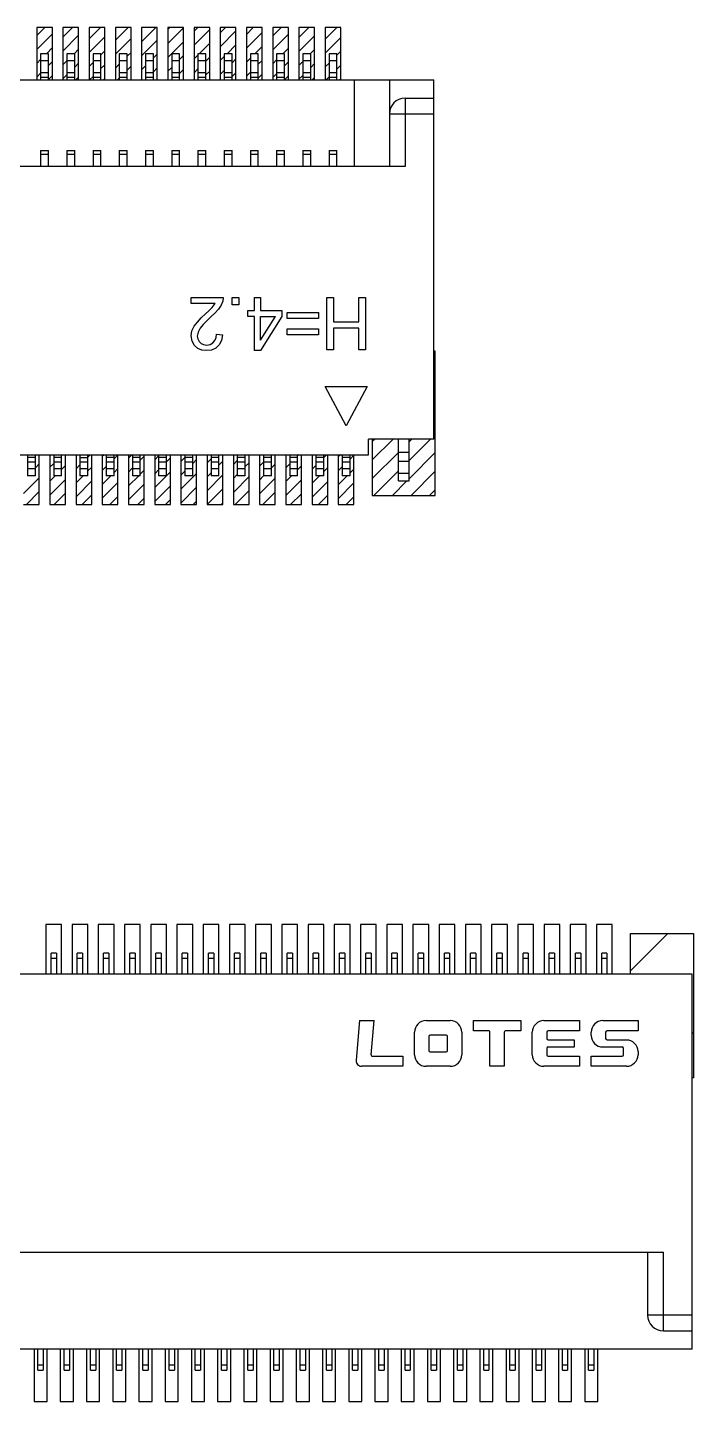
# Model space of a CAD drawing. Header units: millimetres. Extents: x 0 to 841, y 0 to 594.
# Drawn here: x 558.62 to 571.32, y 398.14 to 424.35 of the extents above; entities that cross this region are included whole.
import ezdxf

# ---------------------------------------------------------------- set-up
doc = ezdxf.new("R2010")
doc.units = ezdxf.units.MM
doc.header["$LTSCALE"] = 46.255
doc.layers.add('ASSEM_MEM', color=7, linetype='CONTINUOUS')

msp = doc.modelspace()

# ---------------------------------------------------------------- linework, layer by layer
at = {"layer": 'ASSEM_MEM', "color": 7, "linetype": 'CONTINUOUS'}
for p, q in [((558.797, 424.348), (558.797, 423.348)), ((558.951, 424.348), (558.797, 424.194)), ((559.097, 424.348), (558.797, 424.348)), ((559.097, 423.348), (559.097, 424.348)), ((559.297, 424.348), (559.297, 423.348)), ((559.481, 424.348), (559.297, 424.164)), ((559.597, 424.348), (559.297, 424.348)), ((559.597, 423.348), (559.597, 424.348)), ((559.797, 424.348), (559.797, 423.348)), ((560.012, 424.348), (559.797, 424.133)), ((560.097, 424.348), (559.797, 424.348)), ((560.097, 423.348), (560.097, 424.348)), ((560.297, 424.348), (560.297, 423.348)), ((560.542, 424.348), (560.297, 424.103)), ((560.597, 424.348), (560.297, 424.348)), ((560.597, 423.348), (560.597, 424.348)), ((560.797, 424.348), (560.797, 423.348)), ((560.807, 424.348), (560.797, 424.338)), ((561.072, 424.348), (560.797, 424.073)), ((561.097, 424.348), (560.797, 424.348)), ((561.097, 423.348), (561.097, 424.348)), ((561.297, 424.348), (561.297, 423.348)), ((561.337, 424.348), (561.297, 424.308)), ((561.597, 424.348), (561.297, 424.348)), ((561.597, 424.342), (561.297, 424.042)), ((561.597, 423.348), (561.597, 424.348)), ((561.797, 424.348), (561.797, 423.348)), ((561.868, 424.348), (561.797, 424.277)), ((562.097, 424.348), (561.797, 424.348)), ((562.097, 423.348), (562.097, 424.348)), ((562.297, 424.348), (562.297, 423.348)), ((562.398, 424.348), (562.297, 424.247)), ((562.597, 424.348), (562.297, 424.348)), ((562.597, 423.348), (562.597, 424.348)), ((562.797, 424.348), (562.797, 423.348)), ((562.928, 424.348), (562.797, 424.217)), ((563.097, 424.348), (562.797, 424.348)), ((563.097, 423.348), (563.097, 424.348)), ((563.297, 424.348), (563.297, 423.348)), ((563.459, 424.348), (563.297, 424.186)), ((563.597, 424.348), (563.297, 424.348)), ((563.597, 423.348), (563.597, 424.348)), ((563.797, 424.348), (563.797, 423.348)), ((563.989, 424.348), (563.797, 424.156)), ((564.097, 424.348), (563.797, 424.348)), ((564.097, 423.348), (564.097, 424.348)), ((564.297, 424.348), (564.297, 423.348)), ((564.519, 424.348), (564.297, 424.126)), ((564.597, 424.348), (564.297, 424.348)), ((564.597, 423.348), (564.597, 424.348)), ((559.097, 424.229), (558.797, 423.929)), ((559.597, 424.199), (559.297, 423.899)), ((560.097, 424.168), (559.797, 423.868)), ((560.597, 424.138), (560.297, 423.838)), ((561.097, 424.108), (560.797, 423.808)), ((562.097, 424.312), (561.797, 424.012)), ((562.597, 424.282), (562.297, 423.982)), ((563.097, 424.251), (562.797, 423.951)), ((563.597, 424.221), (563.297, 423.921)), ((564.097, 424.191), (563.797, 423.891)), ((564.597, 424.16), (564.297, 423.86)), ((558.872, 423.848), (558.872, 423.348)), ((559.022, 423.848), (558.872, 423.848)), ((559.097, 423.964), (558.981, 423.848)), ((559.022, 423.348), (559.022, 423.848)), ((559.372, 423.848), (559.372, 423.348)), ((559.522, 423.848), (559.372, 423.848)), ((559.597, 423.933), (559.517, 423.853)), ((559.522, 423.348), (559.522, 423.848)), ((559.872, 423.848), (559.872, 423.348)), ((560.022, 423.848), (559.872, 423.848)), ((560.097, 423.903), (560.022, 423.828)), ((560.022, 423.348), (560.022, 423.848)), ((560.372, 423.848), (560.372, 423.348)), ((560.522, 423.848), (560.372, 423.848)), ((560.597, 423.873), (560.522, 423.798)), ((560.522, 423.348), (560.522, 423.848)), ((560.872, 423.848), (560.872, 423.348)), ((561.022, 423.848), (560.872, 423.848)), ((561.022, 423.348), (561.022, 423.848)), ((561.097, 423.842), (561.022, 423.767)), ((561.597, 424.077), (561.297, 423.777)), ((561.372, 423.848), (561.372, 423.348)), ((561.522, 423.848), (561.372, 423.848)), ((561.522, 423.348), (561.522, 423.848)), ((561.872, 423.822), (561.797, 423.747)), ((561.872, 423.848), (561.872, 423.348)), ((562.022, 423.848), (561.872, 423.848)), ((562.097, 424.047), (561.898, 423.848)), ((562.022, 423.348), (562.022, 423.848)), ((562.372, 423.848), (562.372, 423.348)), ((562.522, 423.848), (562.372, 423.848)), ((562.597, 424.017), (562.428, 423.848)), ((562.522, 423.348), (562.522, 423.848)), ((562.872, 423.848), (562.872, 423.348)), ((563.022, 423.848), (562.872, 423.848)), ((563.097, 423.986), (562.959, 423.848)), ((563.022, 423.348), (563.022, 423.848)), ((563.372, 423.848), (563.372, 423.348)), ((563.522, 423.848), (563.372, 423.848)), ((563.597, 423.956), (563.489, 423.848)), ((563.522, 423.348), (563.522, 423.848)), ((563.872, 423.848), (563.872, 423.348)), ((564.022, 423.848), (563.872, 423.848)), ((564.097, 423.926), (564.021, 423.849)), ((564.022, 423.348), (564.022, 423.848)), ((564.372, 423.848), (564.372, 423.348)), ((564.522, 423.848), (564.372, 423.848)), ((564.597, 423.895), (564.522, 423.82)), ((564.522, 423.348), (564.522, 423.848)), ((558.872, 423.739), (558.797, 423.664)), ((559.022, 423.709), (558.872, 423.709)), ((559.097, 423.699), (559.022, 423.624)), ((559.372, 423.709), (559.297, 423.633)), ((559.522, 423.709), (559.372, 423.709)), ((559.597, 423.668), (559.522, 423.593)), ((559.872, 423.678), (559.797, 423.603)), ((560.022, 423.709), (559.872, 423.709)), ((560.097, 423.638), (560.022, 423.563)), ((560.372, 423.648), (560.297, 423.573)), ((560.522, 423.709), (560.372, 423.709)), ((560.597, 423.608), (560.522, 423.533)), ((560.872, 423.617), (560.797, 423.542)), ((561.022, 423.709), (560.872, 423.709)), ((561.097, 423.577), (561.022, 423.502)), ((561.372, 423.587), (561.297, 423.512)), ((561.522, 423.709), (561.372, 423.709)), ((561.597, 423.812), (561.522, 423.737)), ((561.872, 423.557), (561.797, 423.482)), ((562.022, 423.709), (561.872, 423.709)), ((562.097, 423.782), (562.023, 423.708)), ((562.372, 423.792), (562.297, 423.717)), ((562.522, 423.709), (562.372, 423.709)), ((562.597, 423.751), (562.522, 423.676)), ((562.872, 423.761), (562.797, 423.686)), ((563.022, 423.709), (562.872, 423.709)), ((563.097, 423.721), (563.022, 423.646)), ((563.372, 423.731), (563.297, 423.656)), ((563.522, 423.709), (563.372, 423.709)), ((563.597, 423.691), (563.522, 423.616)), ((563.872, 423.701), (563.797, 423.626)), ((564.022, 423.709), (563.872, 423.709)), ((564.097, 423.66), (564.022, 423.585)), ((564.372, 423.67), (564.297, 423.595)), ((564.522, 423.709), (564.372, 423.709)), ((564.597, 423.63), (564.522, 423.555)), ((544.522, 423.348), (566.372, 423.348)), ((558.872, 423.474), (558.797, 423.399)), ((558.872, 423.488), (559.022, 423.488)), ((558.872, 423.398), (559.022, 423.398)), ((559.097, 423.433), (559.022, 423.358)), ((559.372, 423.443), (559.297, 423.368)), ((559.372, 423.488), (559.522, 423.488)), ((559.372, 423.398), (559.522, 423.398)), ((559.597, 423.403), (559.542, 423.348)), ((559.872, 423.413), (559.807, 423.348)), ((559.872, 423.488), (560.022, 423.488)), ((559.872, 423.398), (560.022, 423.398)), ((560.097, 423.373), (560.072, 423.348)), ((560.372, 423.383), (560.337, 423.348)), ((560.372, 423.488), (560.522, 423.488)), ((560.372, 423.398), (560.522, 423.398)), ((560.872, 423.488), (561.022, 423.488)), ((560.872, 423.398), (561.022, 423.398)), ((561.372, 423.488), (561.522, 423.488)), ((561.372, 423.398), (561.522, 423.398)), ((561.597, 423.547), (561.522, 423.472)), ((561.872, 423.488), (562.022, 423.488)), ((561.872, 423.398), (562.022, 423.398)), ((562.097, 423.517), (562.022, 423.442)), ((562.372, 423.526), (562.297, 423.451)), ((562.372, 423.488), (562.522, 423.488)), ((562.372, 423.398), (562.522, 423.398)), ((562.597, 423.486), (562.522, 423.411)), ((562.872, 423.496), (562.797, 423.421)), ((562.872, 423.488), (563.022, 423.488)), ((562.872, 423.398), (563.022, 423.398)), ((563.097, 423.456), (563.022, 423.381)), ((563.372, 423.466), (563.297, 423.391)), ((563.372, 423.488), (563.522, 423.488)), ((563.372, 423.398), (563.522, 423.398)), ((563.597, 423.426), (563.521, 423.349)), ((563.872, 423.435), (563.797, 423.36)), ((563.872, 423.488), (564.022, 423.488)), ((563.872, 423.398), (564.022, 423.398)), ((564.097, 423.395), (564.05, 423.348)), ((564.368, 423.402), (564.315, 423.348)), ((564.372, 423.488), (564.522, 423.488)), ((564.372, 423.398), (564.522, 423.398)), ((564.597, 423.365), (564.58, 423.348)), ((564.852, 423.348), (564.852, 421.698)), ((565.522, 423.348), (565.522, 421.698)), ((566.372, 416.498), (566.372, 423.348)), ((565.822, 422.998), (565.822, 421.698)), ((565.822, 422.998), (566.372, 422.998)), ((565.522, 422.698), (566.372, 422.698)), ((558.872, 422.003), (558.872, 421.698)), ((558.872, 422.003), (559.022, 422.003)), ((559.022, 421.698), (559.022, 422.003)), ((559.372, 422.003), (559.372, 421.698)), ((559.372, 422.003), (559.522, 422.003)), ((559.522, 421.698), (559.522, 422.003)), ((559.872, 422.003), (559.872, 421.698)), ((559.872, 422.003), (560.022, 422.003)), ((560.022, 421.698), (560.022, 422.003)), ((560.372, 422.003), (560.372, 421.698)), ((560.372, 422.003), (560.522, 422.003)), ((560.522, 421.698), (560.522, 422.003)), ((560.872, 422.003), (560.872, 421.698)), ((560.872, 422.003), (561.022, 422.003)), ((561.022, 421.698), (561.022, 422.003)), ((561.372, 422.003), (561.372, 421.698)), ((561.372, 422.003), (561.522, 422.003)), ((561.522, 421.698), (561.522, 422.003)), ((561.872, 422.003), (561.872, 421.698)), ((561.872, 422.003), (562.022, 422.003)), ((562.022, 421.698), (562.022, 422.003)), ((562.372, 422.003), (562.372, 421.698)), ((562.372, 422.003), (562.522, 422.003)), ((562.522, 421.698), (562.522, 422.003)), ((562.872, 422.003), (562.872, 421.698)), ((562.872, 422.003), (563.022, 422.003)), ((563.022, 421.698), (563.022, 422.003)), ((563.372, 422.003), (563.372, 421.698)), ((563.372, 422.003), (563.522, 422.003)), ((563.522, 421.698), (563.522, 422.003)), ((563.872, 422.003), (563.872, 421.698)), ((563.872, 422.003), (564.022, 422.003)), ((564.022, 421.698), (564.022, 422.003)), ((564.372, 422.003), (564.372, 421.698)), ((564.372, 422.003), (564.522, 422.003)), ((564.522, 421.698), (564.522, 422.003)), ((558.872, 421.931), (559.022, 421.931)), ((559.372, 421.931), (559.522, 421.931)), ((559.872, 421.931), (560.022, 421.931)), ((560.372, 421.931), (560.522, 421.931)), ((560.872, 421.931), (561.022, 421.931)), ((561.372, 421.931), (561.522, 421.931)), ((561.872, 421.931), (562.022, 421.931)), ((562.372, 421.931), (562.522, 421.931)), ((562.872, 421.931), (563.022, 421.931)), ((563.372, 421.931), (563.522, 421.931)), ((563.872, 421.931), (564.022, 421.931)), ((564.372, 421.931), (564.522, 421.931)), ((565.822, 421.698), (545.072, 421.698)), ((561.743, 419.081), (561.743, 419.198)), ((561.743, 419.198), (562.354, 419.198)), ((562.523, 419.055), (562.523, 419.198)), ((562.523, 419.198), (562.652, 419.198)), ((562.652, 419.198), (562.652, 419.055)), ((562.951, 418.951), (562.951, 419.198)), ((562.951, 419.198), (563.068, 419.198)), ((563.068, 419.198), (563.068, 418.951)), ((564.328, 418.198), (564.328, 419.198)), ((564.328, 419.198), (564.458, 419.198)), ((564.458, 419.198), (564.458, 418.731)), ((564.938, 418.731), (564.938, 419.198)), ((564.938, 419.198), (565.068, 419.198)), ((565.068, 419.198), (565.068, 418.198)), ((562.198, 419.081), (561.743, 419.081)), ((562.652, 419.055), (562.523, 419.055)), ((562.821, 418.834), (562.821, 418.951)), ((562.821, 418.951), (562.951, 418.951)), ((563.068, 418.951), (563.471, 418.951)), ((563.471, 418.951), (563.471, 418.834)), ((563.574, 418.796), (563.574, 418.912)), ((563.574, 418.912), (564.172, 418.912)), ((564.172, 418.912), (564.172, 418.796)), ((562.951, 418.834), (562.821, 418.834)), ((562.951, 418.185), (562.951, 418.834)), ((563.471, 418.834), (563.064, 418.185)), ((563.068, 418.383), (563.068, 418.834)), ((563.068, 418.383), (563.351, 418.834)), ((563.068, 418.834), (563.351, 418.834)), ((564.172, 418.796), (563.574, 418.796)), ((563.574, 418.484), (563.574, 418.601)), ((563.574, 418.601), (564.172, 418.601)), ((564.172, 418.601), (564.172, 418.484)), ((564.458, 418.731), (564.938, 418.731)), ((564.458, 418.614), (564.458, 418.198)), ((564.938, 418.614), (564.458, 418.614)), ((564.938, 418.198), (564.938, 418.614)), ((562.224, 418.497), (562.341, 418.484)), ((564.172, 418.484), (563.574, 418.484)), ((563.064, 418.185), (562.951, 418.185)), ((564.458, 418.198), (564.328, 418.198)), ((565.068, 418.198), (564.938, 418.198)), ((566.397, 418.173), (566.372, 418.173)), ((566.397, 415.423), (566.397, 418.173)), ((566.397, 418.005), (566.372, 417.98)), ((566.397, 417.652), (566.372, 417.627)), ((564.697, 416.748), (564.297, 417.498)), ((564.297, 417.498), (565.097, 417.498)), ((565.097, 417.498), (564.697, 416.748)), ((566.397, 417.298), (566.372, 417.273)), ((566.397, 416.945), (566.372, 416.92)), ((565.122, 416.198), (565.122, 416.498)), ((566.372, 416.498), (565.122, 416.498)), ((565.197, 416.498), (565.197, 415.423)), ((565.243, 416.498), (565.197, 416.452)), ((565.597, 416.498), (565.197, 416.098)), ((565.697, 415.698), (565.697, 416.498)), ((565.897, 415.698), (565.897, 416.498)), ((565.95, 416.498), (565.897, 416.445)), ((566.304, 416.498), (565.897, 416.091)), ((566.397, 416.591), (566.372, 416.566)), ((565.694, 416.242), (565.197, 415.745)), ((565.897, 416.239), (565.697, 416.239)), ((566.397, 416.238), (565.897, 415.738)), ((545.772, 416.198), (565.122, 416.198)), ((558.622, 416.198), (558.622, 415.798)), ((558.772, 416.148), (558.622, 416.148)), ((558.772, 416.059), (558.622, 416.059)), ((558.772, 415.798), (558.772, 416.198)), ((558.847, 416.024), (558.772, 415.949)), ((558.847, 415.248), (558.847, 416.198)), ((559.047, 416.198), (559.047, 415.248)), ((559.122, 416.034), (559.047, 415.959)), ((559.122, 416.198), (559.122, 415.798)), ((559.272, 416.148), (559.122, 416.148)), ((559.272, 416.059), (559.122, 416.059)), ((559.272, 415.798), (559.272, 416.198)), ((559.286, 416.198), (559.272, 416.184)), ((559.347, 415.994), (559.272, 415.919)), ((559.347, 415.248), (559.347, 416.198)), ((559.547, 416.198), (559.547, 415.248)), ((559.551, 416.198), (559.547, 416.194)), ((559.622, 416.003), (559.547, 415.928)), ((559.622, 416.198), (559.622, 415.798)), ((559.622, 416.148), (559.772, 416.148)), ((559.772, 416.059), (559.622, 416.059)), ((559.772, 415.798), (559.772, 416.198)), ((559.817, 416.198), (559.772, 416.153)), ((559.847, 415.963), (559.772, 415.888)), ((559.847, 415.248), (559.847, 416.198)), ((560.047, 416.198), (560.047, 415.248)), ((560.082, 416.198), (560.047, 416.163)), ((560.122, 415.973), (560.047, 415.898)), ((560.122, 416.198), (560.122, 415.798)), ((560.272, 416.148), (560.122, 416.148)), ((560.272, 416.059), (560.122, 416.059)), ((560.272, 415.798), (560.272, 416.198)), ((560.347, 416.198), (560.272, 416.123)), ((560.347, 415.248), (560.347, 416.198)), ((560.547, 416.198), (560.547, 415.248)), ((560.612, 416.198), (560.547, 416.133)), ((560.622, 416.198), (560.622, 415.798)), ((560.772, 416.148), (560.622, 416.148)), ((560.772, 416.059), (560.622, 416.059)), ((560.772, 415.798), (560.772, 416.198)), ((560.847, 416.168), (560.772, 416.093)), ((560.847, 415.248), (560.847, 416.198)), ((561.047, 416.198), (561.047, 415.248)), ((561.122, 416.178), (561.047, 416.103)), ((561.122, 416.198), (561.122, 415.798)), ((561.272, 416.148), (561.122, 416.148)), ((561.272, 416.059), (561.122, 416.059)), ((561.347, 416.137), (561.27, 416.061)), ((561.272, 415.798), (561.272, 416.198)), ((561.347, 415.248), (561.347, 416.198)), ((561.547, 416.198), (561.547, 415.248)), ((561.622, 416.147), (561.547, 416.072)), ((561.622, 416.198), (561.622, 415.798)), ((561.772, 416.148), (561.622, 416.148)), ((561.772, 416.059), (561.622, 416.059)), ((561.772, 415.798), (561.772, 416.198)), ((561.847, 416.107), (561.772, 416.032)), ((561.847, 415.248), (561.847, 416.198)), ((562.047, 416.198), (562.047, 415.248)), ((562.122, 416.117), (562.047, 416.042)), ((562.122, 416.198), (562.122, 415.798)), ((562.272, 416.148), (562.122, 416.148)), ((562.272, 416.059), (562.122, 416.059)), ((562.272, 415.798), (562.272, 416.198)), ((562.347, 416.077), (562.272, 416.002)), ((562.347, 415.248), (562.347, 416.198)), ((562.547, 416.198), (562.547, 415.248)), ((562.622, 416.087), (562.547, 416.012)), ((562.622, 416.198), (562.622, 415.798)), ((562.772, 416.148), (562.622, 416.148)), ((562.772, 416.059), (562.622, 416.059)), ((562.772, 415.798), (562.772, 416.198)), ((562.847, 416.046), (562.772, 415.971)), ((562.847, 415.248), (562.847, 416.198)), ((563.047, 416.198), (563.047, 415.248)), ((563.123, 416.057), (563.047, 415.981)), ((563.122, 416.198), (563.122, 415.798)), ((563.272, 416.148), (563.122, 416.148)), ((563.272, 416.059), (563.122, 416.059)), ((563.347, 416.016), (563.27, 415.939)), ((563.272, 415.798), (563.272, 416.198)), ((563.347, 415.248), (563.347, 416.198)), ((563.547, 416.198), (563.547, 415.248)), ((563.622, 416.026), (563.547, 415.951)), ((563.622, 416.198), (563.622, 415.798)), ((563.772, 416.148), (563.622, 416.148)), ((563.772, 416.059), (563.622, 416.059)), ((563.772, 415.798), (563.772, 416.198)), ((563.794, 416.198), (563.772, 416.176)), ((563.847, 415.986), (563.772, 415.911)), ((563.847, 415.248), (563.847, 416.198)), ((564.047, 416.198), (564.047, 415.248)), ((564.059, 416.198), (564.047, 416.186)), ((564.122, 415.996), (564.047, 415.921)), ((564.122, 416.198), (564.122, 415.798)), ((564.272, 416.148), (564.122, 416.148)), ((564.272, 416.059), (564.122, 416.059)), ((564.272, 415.798), (564.272, 416.198)), ((564.324, 416.198), (564.272, 416.146)), ((564.347, 415.955), (564.272, 415.88)), ((564.347, 415.248), (564.347, 416.198)), ((564.547, 416.198), (564.547, 415.248)), ((564.59, 416.198), (564.547, 416.155)), ((564.622, 415.965), (564.547, 415.89)), ((564.622, 416.198), (564.622, 415.798)), ((564.772, 416.148), (564.622, 416.148)), ((564.772, 416.059), (564.622, 416.059)), ((564.772, 415.798), (564.772, 416.198)), ((564.847, 416.19), (564.772, 416.115)), ((564.847, 415.248), (564.847, 416.198)), ((565.697, 416.074), (565.897, 416.074)), ((558.847, 415.759), (558.547, 415.459)), ((558.622, 415.938), (558.772, 415.938)), ((558.772, 415.798), (558.622, 415.798)), ((559.151, 415.798), (559.047, 415.694)), ((559.347, 415.728), (559.047, 415.428)), ((559.122, 415.938), (559.272, 415.938)), ((559.272, 415.798), (559.122, 415.798)), ((559.682, 415.798), (559.547, 415.663)), ((559.847, 415.698), (559.547, 415.398)), ((559.622, 415.938), (559.772, 415.938)), ((559.772, 415.798), (559.622, 415.798)), ((560.212, 415.798), (560.047, 415.633)), ((560.122, 415.938), (560.272, 415.938)), ((560.272, 415.798), (560.122, 415.798)), ((560.347, 415.933), (560.272, 415.858)), ((560.619, 415.94), (560.547, 415.868)), ((560.742, 415.798), (560.547, 415.603)), ((560.622, 415.938), (560.772, 415.938)), ((560.772, 415.798), (560.622, 415.798)), ((560.847, 415.903), (560.772, 415.828)), ((561.122, 415.912), (561.047, 415.837)), ((561.347, 415.872), (561.047, 415.572)), ((561.122, 415.938), (561.272, 415.938)), ((561.272, 415.798), (561.122, 415.798)), ((561.622, 415.882), (561.547, 415.807)), ((561.847, 415.842), (561.547, 415.542)), ((561.622, 415.938), (561.772, 415.938)), ((561.772, 415.798), (561.622, 415.798)), ((562.122, 415.852), (562.047, 415.777)), ((562.347, 415.812), (562.047, 415.512)), ((562.122, 415.938), (562.272, 415.938)), ((562.272, 415.798), (562.122, 415.798)), ((562.622, 415.821), (562.547, 415.746)), ((562.847, 415.781), (562.547, 415.481)), ((562.622, 415.938), (562.772, 415.938)), ((562.772, 415.798), (562.622, 415.798)), ((563.125, 415.795), (563.047, 415.716)), ((563.347, 415.751), (563.047, 415.451)), ((563.122, 415.938), (563.272, 415.938)), ((563.272, 415.798), (563.122, 415.798)), ((563.659, 415.798), (563.547, 415.686)), ((563.847, 415.721), (563.547, 415.421)), ((563.622, 415.938), (563.772, 415.938)), ((563.772, 415.798), (563.622, 415.798)), ((564.19, 415.798), (564.047, 415.655)), ((564.122, 415.938), (564.272, 415.938)), ((564.272, 415.798), (564.122, 415.798)), ((564.72, 415.798), (564.547, 415.625)), ((564.622, 415.938), (564.772, 415.938)), ((564.772, 415.798), (564.622, 415.798)), ((564.847, 415.925), (564.772, 415.85)), ((565.697, 415.891), (565.229, 415.423)), ((565.857, 415.698), (565.582, 415.423)), ((565.697, 415.848), (565.897, 415.848)), ((565.697, 415.698), (565.897, 415.698)), ((566.397, 415.884), (565.936, 415.423)), ((558.847, 415.494), (558.601, 415.248)), ((559.347, 415.463), (559.132, 415.248)), ((559.847, 415.433), (559.662, 415.248)), ((560.347, 415.668), (560.047, 415.368)), ((560.847, 415.637), (560.547, 415.337)), ((561.347, 415.607), (561.047, 415.307)), ((561.847, 415.577), (561.547, 415.277)), ((562.347, 415.546), (562.049, 415.248)), ((562.847, 415.516), (562.579, 415.248)), ((563.347, 415.486), (563.109, 415.248)), ((563.847, 415.455), (563.64, 415.248)), ((564.347, 415.69), (564.047, 415.39)), ((564.847, 415.66), (564.547, 415.36)), ((566.397, 415.531), (566.289, 415.423)), ((558.547, 415.248), (558.847, 415.248)), ((559.047, 415.248), (559.347, 415.248)), ((559.547, 415.248), (559.847, 415.248)), ((560.047, 415.248), (560.347, 415.248)), ((560.347, 415.403), (560.192, 415.248)), ((560.547, 415.248), (560.847, 415.248)), ((560.847, 415.372), (560.723, 415.248)), ((561.047, 415.248), (561.347, 415.248)), ((561.347, 415.342), (561.253, 415.248)), ((561.547, 415.248), (561.847, 415.248)), ((561.847, 415.312), (561.783, 415.248)), ((562.047, 415.248), (562.347, 415.248)), ((562.347, 415.281), (562.314, 415.248)), ((562.547, 415.248), (562.847, 415.248)), ((562.847, 415.251), (562.844, 415.248)), ((563.047, 415.248), (563.347, 415.248)), ((563.547, 415.248), (563.847, 415.248)), ((564.047, 415.248), (564.347, 415.248)), ((564.347, 415.425), (564.17, 415.248)), ((564.547, 415.248), (564.847, 415.248)), ((564.847, 415.395), (564.7, 415.248)), ((565.197, 415.423), (566.397, 415.423)), ((558.972, 407.238), (558.972, 406.288)), ((559.272, 407.238), (558.972, 407.238)), ((559.272, 406.288), (559.272, 407.238)), ((559.472, 407.238), (559.472, 406.288)), ((559.772, 407.238), (559.472, 407.238)), ((559.772, 406.288), (559.772, 407.238)), ((559.972, 407.238), (559.972, 406.288)), ((560.272, 407.238), (559.972, 407.238)), ((560.272, 406.288), (560.272, 407.238)), ((560.472, 407.238), (560.472, 406.288)), ((560.772, 407.238), (560.472, 407.238)), ((560.772, 406.288), (560.772, 407.238)), ((560.972, 407.238), (560.972, 406.288)), ((561.272, 407.238), (560.972, 407.238)), ((561.272, 406.288), (561.272, 407.238)), ((561.472, 407.238), (561.472, 406.288)), ((561.772, 407.238), (561.472, 407.238)), ((561.772, 406.288), (561.772, 407.238)), ((561.972, 407.238), (561.972, 406.288)), ((562.272, 407.238), (561.972, 407.238)), ((562.272, 406.288), (562.272, 407.238)), ((562.472, 407.238), (562.472, 406.288)), ((562.772, 407.238), (562.472, 407.238)), ((562.772, 406.288), (562.772, 407.238)), ((562.972, 407.238), (562.972, 406.288)), ((563.272, 407.238), (562.972, 407.238)), ((563.272, 406.288), (563.272, 407.238)), ((563.472, 407.238), (563.472, 406.288)), ((563.772, 407.238), (563.472, 407.238)), ((563.772, 406.288), (563.772, 407.238)), ((563.972, 407.238), (563.972, 406.288)), ((564.272, 407.238), (563.972, 407.238)), ((564.272, 406.288), (564.272, 407.238)), ((564.472, 407.238), (564.472, 406.288)), ((564.772, 407.238), (564.472, 407.238)), ((564.772, 406.288), (564.772, 407.238)), ((564.972, 407.238), (564.972, 406.288)), ((565.272, 407.238), (564.972, 407.238)), ((565.272, 406.288), (565.272, 407.238)), ((565.472, 407.238), (565.472, 406.288)), ((565.772, 407.238), (565.472, 407.238)), ((565.772, 406.288), (565.772, 407.238)), ((565.972, 407.238), (565.972, 406.288)), ((566.272, 407.238), (565.972, 407.238)), ((566.272, 406.288), (566.272, 407.238)), ((566.472, 407.238), (566.472, 406.288)), ((566.772, 407.238), (566.472, 407.238)), ((566.772, 406.288), (566.772, 407.238)), ((566.972, 407.238), (566.972, 406.288)), ((567.272, 407.238), (566.972, 407.238)), ((567.272, 406.288), (567.272, 407.238)), ((567.472, 407.238), (567.472, 406.288)), ((567.772, 407.238), (567.472, 407.238)), ((567.772, 406.288), (567.772, 407.238)), ((567.972, 407.238), (567.972, 406.288)), ((568.272, 407.238), (567.972, 407.238)), ((568.272, 406.288), (568.272, 407.238)), ((568.472, 407.238), (568.472, 406.288)), ((568.772, 407.238), (568.472, 407.238)), ((568.772, 406.288), (568.772, 407.238)), ((568.972, 407.238), (568.972, 406.288)), ((569.272, 407.238), (568.972, 407.238)), ((569.272, 406.288), (569.272, 407.238)), ((569.472, 407.238), (569.472, 406.288)), ((569.772, 407.238), (569.472, 407.238)), ((569.772, 406.288), (569.772, 407.238)), ((570.122, 406.288), (570.122, 407.063)), ((570.122, 407.063), (571.322, 407.063)), ((570.122, 406.355), (570.83, 407.063)), ((571.322, 407.063), (571.322, 404.313)), ((559.072, 406.288), (559.072, 406.688)), ((559.172, 406.688), (559.072, 406.688)), ((559.072, 406.597), (559.172, 406.597)), ((559.172, 406.688), (559.172, 406.288)), ((559.572, 406.288), (559.572, 406.688)), ((559.672, 406.688), (559.572, 406.688)), ((559.572, 406.597), (559.672, 406.597)), ((559.672, 406.688), (559.672, 406.288)), ((560.072, 406.288), (560.072, 406.688)), ((560.172, 406.688), (560.072, 406.688)), ((560.072, 406.597), (560.172, 406.597)), ((560.172, 406.688), (560.172, 406.288)), ((560.572, 406.288), (560.572, 406.688)), ((560.672, 406.688), (560.572, 406.688)), ((560.572, 406.597), (560.672, 406.597)), ((560.672, 406.688), (560.672, 406.288)), ((561.072, 406.288), (561.072, 406.688)), ((561.172, 406.688), (561.072, 406.688)), ((561.072, 406.597), (561.172, 406.597)), ((561.172, 406.688), (561.172, 406.288)), ((561.572, 406.288), (561.572, 406.688)), ((561.672, 406.688), (561.572, 406.688)), ((561.572, 406.597), (561.672, 406.597)), ((561.672, 406.688), (561.672, 406.288)), ((562.072, 406.288), (562.072, 406.688)), ((562.172, 406.688), (562.072, 406.688)), ((562.072, 406.597), (562.172, 406.597)), ((562.172, 406.688), (562.172, 406.288)), ((562.572, 406.288), (562.572, 406.688)), ((562.672, 406.688), (562.572, 406.688)), ((562.572, 406.597), (562.672, 406.597)), ((562.672, 406.688), (562.672, 406.288)), ((563.072, 406.288), (563.072, 406.688)), ((563.172, 406.688), (563.072, 406.688)), ((563.072, 406.597), (563.172, 406.597)), ((563.172, 406.688), (563.172, 406.288)), ((563.572, 406.288), (563.572, 406.688)), ((563.672, 406.688), (563.572, 406.688)), ((563.572, 406.597), (563.672, 406.597)), ((563.672, 406.688), (563.672, 406.288)), ((564.072, 406.288), (564.072, 406.688)), ((564.172, 406.688), (564.072, 406.688)), ((564.072, 406.597), (564.172, 406.597)), ((564.172, 406.688), (564.172, 406.288)), ((564.572, 406.288), (564.572, 406.688)), ((564.672, 406.688), (564.572, 406.688)), ((564.572, 406.597), (564.672, 406.597)), ((564.672, 406.688), (564.672, 406.288)), ((565.072, 406.288), (565.072, 406.688)), ((565.172, 406.688), (565.072, 406.688)), ((565.072, 406.597), (565.172, 406.597)), ((565.172, 406.688), (565.172, 406.288)), ((565.572, 406.288), (565.572, 406.688)), ((565.672, 406.688), (565.572, 406.688)), ((565.572, 406.597), (565.672, 406.597)), ((565.672, 406.688), (565.672, 406.288)), ((566.072, 406.288), (566.072, 406.688)), ((566.172, 406.688), (566.072, 406.688)), ((566.072, 406.597), (566.172, 406.597)), ((566.172, 406.688), (566.172, 406.288)), ((566.572, 406.288), (566.572, 406.688)), ((566.672, 406.688), (566.572, 406.688)), ((566.572, 406.597), (566.672, 406.597)), ((566.672, 406.688), (566.672, 406.288)), ((567.072, 406.288), (567.072, 406.688)), ((567.172, 406.688), (567.072, 406.688)), ((567.072, 406.597), (567.172, 406.597)), ((567.172, 406.688), (567.172, 406.288)), ((567.572, 406.288), (567.572, 406.688)), ((567.672, 406.688), (567.572, 406.688)), ((567.572, 406.597), (567.672, 406.597)), ((567.672, 406.688), (567.672, 406.288)), ((568.072, 406.288), (568.072, 406.688)), ((568.172, 406.688), (568.072, 406.688)), ((568.072, 406.597), (568.172, 406.597)), ((568.172, 406.688), (568.172, 406.288)), ((568.572, 406.288), (568.572, 406.688)), ((568.672, 406.688), (568.572, 406.688)), ((568.572, 406.597), (568.672, 406.597)), ((568.672, 406.688), (568.672, 406.288)), ((569.072, 406.288), (569.072, 406.688)), ((569.172, 406.688), (569.072, 406.688)), ((569.072, 406.597), (569.172, 406.597)), ((569.172, 406.688), (569.172, 406.288)), ((569.572, 406.288), (569.572, 406.688)), ((569.672, 406.688), (569.572, 406.688)), ((569.572, 406.597), (569.672, 406.597)), ((569.672, 406.688), (569.672, 406.288)), ((571.297, 406.288), (549.447, 406.288)), ((571.297, 399.138), (571.297, 406.288)), ((564.954, 405.403), (564.888, 404.649)), ((564.954, 405.403), (565.23, 405.403)), ((565.173, 404.753), (565.23, 405.403)), ((566.221, 405.403), (566.684, 405.403)), ((567.124, 405.21), (567.124, 405.403)), ((567.124, 405.403), (568.028, 405.403)), ((567.412, 405.21), (567.124, 405.21)), ((568.028, 405.21), (567.74, 405.21)), ((568.028, 405.403), (568.028, 405.21)), ((568.468, 405.403), (569.151, 405.403)), ((569.151, 405.21), (568.549, 405.21)), ((569.151, 405.403), (569.151, 405.21)), ((569.592, 405.403), (570.264, 405.403)), ((570.264, 405.21), (569.673, 405.21)), ((570.264, 405.403), (570.264, 405.21)), ((566.001, 404.753), (566.001, 405.183)), ((566.275, 405.102), (566.275, 404.833)), ((566.603, 405.129), (566.302, 405.129)), ((566.63, 404.833), (566.63, 405.102)), ((566.904, 405.183), (566.904, 404.753)), ((567.439, 404.532), (567.439, 405.183)), ((567.713, 405.183), (567.713, 404.532)), ((568.248, 404.753), (568.248, 405.183)), ((568.522, 405.183), (568.522, 405.062)), ((568.549, 405.035), (569.044, 405.035)), ((569.044, 405.035), (569.044, 404.9)), ((569.372, 405.121), (569.372, 405.183)), ((569.646, 405.183), (569.646, 405.062)), ((569.673, 405.035), (570.044, 405.035)), ((571.297, 405.151), (571.322, 405.176)), ((565.2, 404.726), (565.78, 404.726)), ((565.78, 404.726), (565.78, 404.532)), ((566.302, 404.806), (566.603, 404.806)), ((568.522, 404.874), (568.522, 404.753)), ((569.044, 404.9), (568.549, 404.9)), ((568.549, 404.726), (569.151, 404.726)), ((569.151, 404.726), (569.151, 404.532)), ((569.372, 404.532), (569.372, 404.726)), ((569.372, 404.726), (569.963, 404.726)), ((569.963, 404.9), (569.592, 404.9)), ((569.99, 404.753), (569.99, 404.874)), ((570.264, 404.814), (570.264, 404.753)), ((565.78, 404.532), (564.996, 404.532)), ((566.684, 404.532), (566.221, 404.532)), ((567.713, 404.532), (567.439, 404.532)), ((569.151, 404.532), (568.468, 404.532)), ((570.044, 404.532), (569.372, 404.532)), ((571.322, 404.313), (571.297, 404.313)), ((549.997, 400.988), (570.747, 400.988)), ((570.447, 400.988), (570.447, 399.788)), ((570.747, 399.488), (570.747, 400.988)), ((571.297, 399.788), (570.447, 399.788)), ((570.747, 399.488), (571.297, 399.488)), ((571.297, 399.138), (549.447, 399.138)), ((558.747, 399.138), (558.747, 398.138)), ((558.822, 398.738), (558.822, 399.138)), ((558.922, 399.138), (558.922, 398.738)), ((558.997, 398.138), (558.997, 399.138)), ((559.247, 399.138), (559.247, 398.138)), ((559.322, 398.738), (559.322, 399.138)), ((559.422, 399.138), (559.422, 398.738)), ((559.497, 398.138), (559.497, 399.138)), ((559.747, 399.138), (559.747, 398.138)), ((559.822, 398.738), (559.822, 399.138)), ((559.922, 399.138), (559.922, 398.738)), ((559.997, 398.138), (559.997, 399.138)), ((560.247, 399.138), (560.247, 398.138)), ((560.322, 398.738), (560.322, 399.138)), ((560.422, 399.138), (560.422, 398.738)), ((560.497, 398.138), (560.497, 399.138)), ((560.747, 399.138), (560.747, 398.138)), ((560.822, 398.738), (560.822, 399.138)), ((560.922, 399.138), (560.922, 398.738)), ((560.997, 398.138), (560.997, 399.138)), ((561.247, 399.138), (561.247, 398.138)), ((561.322, 398.738), (561.322, 399.138)), ((561.422, 399.138), (561.422, 398.738)), ((561.497, 398.138), (561.497, 399.138)), ((561.747, 399.138), (561.747, 398.138)), ((561.822, 398.738), (561.822, 399.138)), ((561.922, 399.138), (561.922, 398.738)), ((561.997, 398.138), (561.997, 399.138)), ((562.247, 399.138), (562.247, 398.138)), ((562.322, 398.738), (562.322, 399.138)), ((562.422, 399.138), (562.422, 398.738)), ((562.497, 398.138), (562.497, 399.138)), ((562.747, 399.138), (562.747, 398.138)), ((562.822, 398.738), (562.822, 399.138)), ((562.922, 399.138), (562.922, 398.738)), ((562.997, 398.138), (562.997, 399.138)), ((563.247, 399.138), (563.247, 398.138)), ((563.322, 398.738), (563.322, 399.138)), ((563.422, 399.138), (563.422, 398.738)), ((563.497, 398.138), (563.497, 399.138)), ((563.747, 399.138), (563.747, 398.138)), ((563.822, 398.738), (563.822, 399.138)), ((563.922, 399.138), (563.922, 398.738)), ((563.997, 398.138), (563.997, 399.138)), ((564.247, 399.138), (564.247, 398.138)), ((564.322, 398.738), (564.322, 399.138)), ((564.422, 399.138), (564.422, 398.738)), ((564.497, 398.138), (564.497, 399.138)), ((564.747, 399.138), (564.747, 398.138)), ((564.822, 398.738), (564.822, 399.138)), ((564.922, 399.138), (564.922, 398.738)), ((564.997, 398.138), (564.997, 399.138)), ((565.247, 399.138), (565.247, 398.138)), ((565.322, 398.738), (565.322, 399.138)), ((565.422, 399.138), (565.422, 398.738)), ((565.497, 398.138), (565.497, 399.138)), ((565.747, 399.138), (565.747, 398.138)), ((565.822, 398.738), (565.822, 399.138)), ((565.922, 399.138), (565.922, 398.738)), ((565.997, 398.138), (565.997, 399.138)), ((566.247, 399.138), (566.247, 398.138)), ((566.322, 398.738), (566.322, 399.138)), ((566.422, 399.138), (566.422, 398.738)), ((566.497, 398.138), (566.497, 399.138)), ((566.747, 399.138), (566.747, 398.138)), ((566.822, 398.738), (566.822, 399.138)), ((566.922, 399.138), (566.922, 398.738)), ((566.997, 398.138), (566.997, 399.138)), ((567.247, 399.138), (567.247, 398.138)), ((567.322, 398.738), (567.322, 399.138)), ((567.422, 399.138), (567.422, 398.738)), ((567.497, 398.138), (567.497, 399.138)), ((567.747, 399.138), (567.747, 398.138)), ((567.822, 398.738), (567.822, 399.138)), ((567.922, 399.138), (567.922, 398.738)), ((567.997, 398.138), (567.997, 399.138)), ((568.247, 399.138), (568.247, 398.138)), ((568.322, 398.738), (568.322, 399.138)), ((568.422, 399.138), (568.422, 398.738)), ((568.497, 398.138), (568.497, 399.138)), ((568.747, 399.138), (568.747, 398.138)), ((568.822, 398.738), (568.822, 399.138)), ((568.922, 399.138), (568.922, 398.738)), ((568.997, 398.138), (568.997, 399.138)), ((569.247, 399.138), (569.247, 398.138)), ((569.322, 398.738), (569.322, 399.138)), ((569.422, 399.138), (569.422, 398.738)), ((569.497, 398.138), (569.497, 399.138)), ((558.922, 398.829), (558.822, 398.829)), ((558.822, 398.738), (558.922, 398.738)), ((559.422, 398.829), (559.322, 398.829)), ((559.322, 398.738), (559.422, 398.738)), ((559.922, 398.829), (559.822, 398.829)), ((559.822, 398.738), (559.922, 398.738)), ((560.422, 398.829), (560.322, 398.829)), ((560.322, 398.738), (560.422, 398.738)), ((560.922, 398.829), (560.822, 398.829)), ((560.822, 398.738), (560.922, 398.738)), ((561.422, 398.829), (561.322, 398.829)), ((561.322, 398.738), (561.422, 398.738)), ((561.922, 398.829), (561.822, 398.829)), ((561.822, 398.738), (561.922, 398.738)), ((562.422, 398.829), (562.322, 398.829)), ((562.322, 398.738), (562.422, 398.738)), ((562.922, 398.829), (562.822, 398.829)), ((562.822, 398.738), (562.922, 398.738)), ((563.422, 398.829), (563.322, 398.829)), ((563.322, 398.738), (563.422, 398.738)), ((563.922, 398.829), (563.822, 398.829)), ((563.822, 398.738), (563.922, 398.738)), ((564.422, 398.829), (564.322, 398.829)), ((564.322, 398.738), (564.422, 398.738)), ((564.922, 398.829), (564.822, 398.829)), ((564.822, 398.738), (564.922, 398.738)), ((565.422, 398.829), (565.322, 398.829)), ((565.322, 398.738), (565.422, 398.738)), ((565.922, 398.829), (565.822, 398.829)), ((565.822, 398.738), (565.922, 398.738)), ((566.422, 398.829), (566.322, 398.829)), ((566.322, 398.738), (566.422, 398.738)), ((566.922, 398.829), (566.822, 398.829)), ((566.822, 398.738), (566.922, 398.738)), ((567.422, 398.829), (567.322, 398.829)), ((567.322, 398.738), (567.422, 398.738)), ((567.922, 398.829), (567.822, 398.829)), ((567.822, 398.738), (567.922, 398.738)), ((568.422, 398.829), (568.322, 398.829)), ((568.322, 398.738), (568.422, 398.738)), ((568.922, 398.829), (568.822, 398.829)), ((568.822, 398.738), (568.922, 398.738)), ((569.422, 398.829), (569.322, 398.829)), ((569.322, 398.738), (569.422, 398.738)), ((558.747, 398.138), (558.997, 398.138)), ((559.247, 398.138), (559.497, 398.138)), ((559.747, 398.138), (559.997, 398.138)), ((560.247, 398.138), (560.497, 398.138)), ((560.747, 398.138), (560.997, 398.138)), ((561.247, 398.138), (561.497, 398.138)), ((561.747, 398.138), (561.997, 398.138)), ((562.247, 398.138), (562.497, 398.138)), ((562.747, 398.138), (562.997, 398.138)), ((563.247, 398.138), (563.497, 398.138)), ((563.747, 398.138), (563.997, 398.138)), ((564.247, 398.138), (564.497, 398.138)), ((564.747, 398.138), (564.997, 398.138)), ((565.247, 398.138), (565.497, 398.138)), ((565.747, 398.138), (565.997, 398.138)), ((566.247, 398.138), (566.497, 398.138)), ((566.747, 398.138), (566.997, 398.138)), ((567.247, 398.138), (567.497, 398.138)), ((567.747, 398.138), (567.997, 398.138)), ((568.247, 398.138), (568.497, 398.138)), ((568.747, 398.138), (568.997, 398.138)), ((569.247, 398.138), (569.497, 398.138))]:
    msp.add_line(p, q, dxfattribs=at)
for points in [[(562.354, 419.198), (562.344, 419.125), (562.312, 419.049), (562.262, 418.975), (562.196, 418.901), (562.118, 418.827)], [(561.743, 418.465), (561.757, 418.559), (561.799, 418.648), (561.862, 418.73), (561.936, 418.809), (562.018, 418.887)], [(562.018, 418.887), (562.082, 418.946), (562.145, 419.009), (562.198, 419.081)], [(562.118, 418.827), (562.039, 418.754), (561.969, 418.683), (561.912, 418.612), (561.874, 418.538), (561.86, 418.463)], [(562.034, 418.185), (561.946, 418.195), (561.868, 418.227), (561.806, 418.284), (561.761, 418.364), (561.743, 418.465)], [(561.86, 418.463), (561.868, 418.406), (561.893, 418.359), (561.931, 418.322), (561.98, 418.298), (562.039, 418.289)], [(562.341, 418.484), (562.32, 418.378), (562.277, 418.293), (562.211, 418.232), (562.129, 418.196), (562.034, 418.185)], [(562.039, 418.289), (562.106, 418.3), (562.159, 418.33), (562.197, 418.376), (562.217, 418.432), (562.224, 418.497)]]:
    msp.add_lwpolyline(points, dxfattribs=at)
for centre, radius, start, end in [((565.822, 422.698), 0.3, 90, 180), ((566.221, 405.183), 0.22, 90, 180), ((566.684, 405.183), 0.22, 0, 90), ((567.412, 405.183), 0.0269, 0, 90.0001), ((567.74, 405.183), 0.0269, 89.9999, 180), ((568.468, 405.183), 0.22, 90, 180), ((568.549, 405.183), 0.0269, 90, 180), ((569.592, 405.183), 0.22, 90, 180), ((569.673, 405.183), 0.0269, 90, 180), ((566.302, 405.102), 0.0269, 90, 180), ((566.603, 405.102), 0.0269, 0, 90), ((568.549, 405.062), 0.0269, 180, 270), ((569.592, 405.121), 0.22, 180, 270), ((569.673, 405.062), 0.0269, 180, 270), ((570.044, 404.814), 0.22, 0, 90), ((565.2, 404.753), 0.0269, 175, 270), ((566.221, 404.753), 0.22, 180, 270), ((566.302, 404.833), 0.0269, 180, 270), ((566.603, 404.833), 0.0269, 270, 360), ((566.684, 404.753), 0.22, 270, 360), ((568.468, 404.753), 0.22, 180, 270), ((568.549, 404.874), 0.0269, 90, 180), ((568.549, 404.753), 0.0269, 180, 270), ((569.963, 404.874), 0.0269, 0, 90), ((569.963, 404.753), 0.0269, 270, 360), ((570.044, 404.753), 0.22, 270, 360), ((564.996, 404.64), 0.108, 175, 270), ((570.747, 399.788), 0.3, 180, 270)]:
    msp.add_arc(centre, radius, start, end, dxfattribs=at)

doc.saveas('drawing.dxf')
